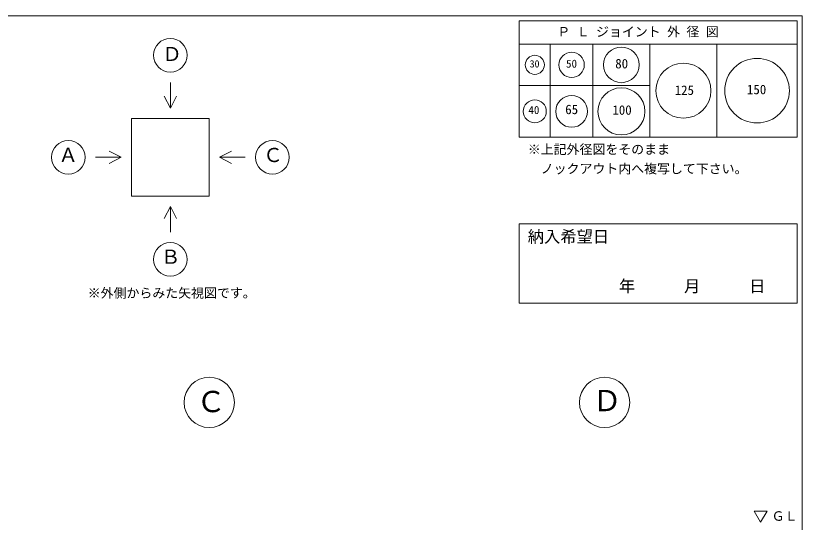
# Model space of a CAD drawing. Units: millimetres, scale not verified. Extents: x -4890 to 18490, y -2328 to 2328.
# Drawn here: x 1846 to 4890, y 368 to 2328 of the extents above; entities that cross this region are included whole.
import ezdxf
from ezdxf.enums import TextEntityAlignment as Align

# ---------------------------------------------------------------- set-up
doc = ezdxf.new("R2010")
doc.units = ezdxf.units.MM
doc.header["$LTSCALE"] = 10
for name, color, linetype, lineweight in [('0-2_waku', 7, 'Continuous', 18), ('0-3_gaikei', 7, 'Continuous', 18), ('0-8_hole', 7, 'Continuous', 18), ('0-E_文字１', 7, 'Continuous', 18)]:
    doc.layers.add(name, color=color, linetype=linetype, lineweight=lineweight)
doc.styles.add('ＭＳ ゴシック', font='')
doc.styles.get('ＭＳ ゴシック').set_extended_font_data('MS Gothic')

msp = doc.modelspace()

# ---------------------------------------------------------------- linework, layer by layer
at = {"layer": '0-2_waku'}
for p, q in [((3794.94, 2308), (3794.94, 1858)), ((3794.94, 2308), (4869.94, 2308)), ((3794.94, 2308), (4869.94, 2308)), ((3794.94, 2308), (4869.94, 2308)), ((3794.94, 2308), (3794.94, 1858)), ((3794.94, 2308), (4869.94, 2308)), ((3794.94, 2308), (4869.94, 2308)), ((3794.94, 2308), (4869.94, 2308)), ((4869.94, 2308), (4869.94, 1858)), ((4869.94, 2308), (4869.94, 1858)), ((3794.94, 2218), (4869.94, 2218)), ((3914.94, 2218), (3914.94, 1858)), ((4079.94, 2218), (4079.94, 1858)), ((4299.94, 2218), (4299.94, 1858)), ((4559.94, 2218), (4559.94, 1858)), ((3794.94, 2058), (4299.94, 2058)), ((3794.94, 1858), (4869.94, 1858)), ((3794.94, 1858), (4869.94, 1858))]:
    msp.add_line(p, q, dxfattribs=at)
msp.add_lwpolyline([(-1230.06, 2328), (4889.94, 2328), (4889.94, -1947)], dxfattribs=at)
msp.add_lwpolyline([(-1230.06, 2328), (4889.94, 2328), (4889.94, -1947)], dxfattribs=at)
at = {"layer": '0-3_gaikei'}
for p, q in [((2444.55, 2070.22), (2444.55, 1970.22)), ((2444.55, 1970.22), (2420.43, 2016.59)), ((2444.55, 1970.22), (2468.68, 2016.59)), ((2294.55, 1930.22), (2594.55, 1930.22)), ((2294.55, 1930.22), (2294.55, 1630.22)), ((2594.55, 1930.22), (2594.55, 1630.22)), ((2254.55, 1780.22), (2208.18, 1804.34)), ((2634.55, 1780.22), (2680.93, 1804.34)), ((2154.55, 1780.22), (2254.55, 1780.22)), ((2254.55, 1780.22), (2208.18, 1756.09)), ((2294.55, 1630.22), (2594.55, 1630.22)), ((2444.55, 1590.22), (2420.43, 1543.84)), ((2444.55, 1590.22), (2468.68, 1543.84)), ((2444.55, 1490.22), (2444.55, 1590.22))]:
    msp.add_line(p, q, dxfattribs=at)
msp.add_lwpolyline([(2734.55, 1780.22), (2634.55, 1780.22), (2680.93, 1756.09)], dxfattribs=at)
for centre, radius in [((2444.55, 2175.22), 65), ((2049.55, 1780.22), 65), ((2839.55, 1780.22), 65), ((2444.55, 1385.22), 65), ((2594.94, 831.75), 97.5), ((4124.94, 831.75), 97.5)]:
    msp.add_circle(centre, radius, dxfattribs=at)
at = {"layer": '0-8_hole', "lineweight": 5}
msp.add_lwpolyline([(3794.94, 1522.71), (3794.94, 1216), (4869.94, 1216), (4869.94, 1522.71)], close=True, dxfattribs=at)
msp.add_lwpolyline([(3794.94, 1522.71), (3794.94, 1216), (4869.94, 1216), (4869.94, 1522.71)], close=True, dxfattribs=at)
at = {"layer": '0-8_hole'}
for centre, radius in [((4189.94, 2138), 69), ((3854.94, 2138), 37), ((3997.44, 2138), 49), ((4714.94, 2038), 125), ((4429.94, 2038), 106.5), ((4189.94, 1958), 91), ((3997.44, 1958), 61.5), ((3854.94, 1958), 44.5)]:
    msp.add_circle(centre, radius, dxfattribs=at)
at = {"layer": '0-E_文字１'}
for p, q in [((4728.68, 368.45), (4703.48, 411.39)), ((4703.48, 411.39), (4753.88, 411.39)), ((4728.68, 368.45), (4753.88, 411.39))]:
    msp.add_line(p, q, dxfattribs=at)

# ---------------------------------------------------------------- texts
at = {"layer": '0-8_hole', "style": 'ＭＳ ゴシック'}
for s, height, p in [('30', 28.04, (3834.89, 2119.46)), ('50', 31.16, (3975.85, 2117.65)), ('80', 36.66, (4166.12, 2113.31)), ('125', 36.66, (4396.22, 2010.57)), ('150', 36.66, (4675.76, 2013.23)), ('40', 31.16, (3830.22, 1938.4)), ('65', 36.66, (3972.66, 1936.27)), ('100', 36.66, (4155, 1933.82)), ('納入希望日', 46.19, (3827.49, 1436.49))]:
    msp.add_text(s, height=height, dxfattribs=at).set_placement(p, align=Align.BOTTOM_LEFT)
at = {"layer": '0-E_文字１', "style": 'ＭＳ ゴシック'}
for s, height, p in [('Ｐ Ｌ ジョイント 外 径 図', 36.66, (3941.87, 2236.82)), ('Ｄ', 54.99, (2413.8, 2136.02)), ('※上記外径図をそのまま', 36.66, (3827.9, 1781.8)), ('Ａ', 54.99, (2011.6, 1745.44)), ('Ｃ', 54.99, (2804, 1745.22)), ('\u3000ノックアウト内へ複写して下さい。', 36.66, (3827.9, 1706.8)), ('Ｂ', 54.99, (2407.88, 1351.53)), ('\u3000\u3000\u3000年\u3000\u3000\u3000月\u3000\u3000\u3000日     ', 46.19, (3991.41, 1244.81)), ('※外側からみた矢視図です。', 36.66, (2124.76, 1225.85)), ('Ｃ', 82.48, (2545.51, 769.22)), ('Ｄ', 82.48, (4078.31, 772.94)), ('ＧＬ', 36.66, (4771.48, 362.91))]:
    msp.add_text(s, height=height, dxfattribs=at).set_placement(p, align=Align.BOTTOM_LEFT)

doc.saveas('drawing.dxf')
